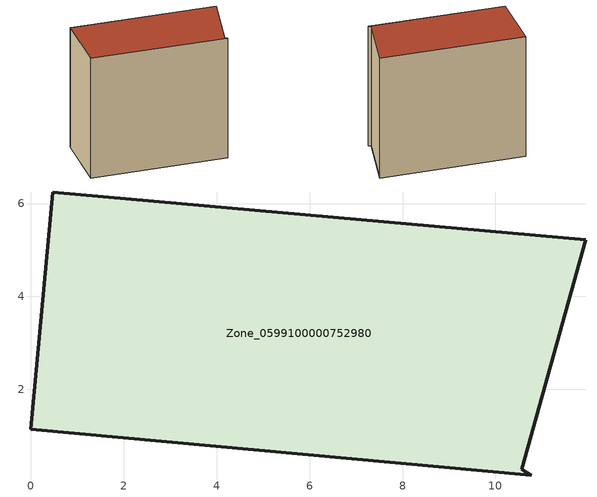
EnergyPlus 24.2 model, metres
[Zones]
Zone_0599100000752980
 floor ground (C_G): 10.77,0.16 0,1.14 0.47,6.25 11.94,5.22 10.56,0.28 z0
 wall outside (C_F): 11.94,5.22 0.47,6.25 0,1.14 10.77,0.16 10.56,0.28 11.94,5.22 z0:10.21
 roof outside (C_R): 0,1.14 10.77,0.16 10.56,0.28 11.94,5.22 0.47,6.25 z10.21
[BUILDING]
Pand.0599100000752980: North Axis=0; Terrain=City; Loads Convergence Tolerance Value=0.04; Temperature Convergence Tolerance Value=0.4; Solar Distribution=FullExterior; Maximum Number of Warmup Days=25; Minimum Number of Warmup Days=1
[Site:Location]
Rotterdam.The.Hague.AP_ZH_NLD Design_Conditions: Latitude=51.96; Longitude=4.45; Time Zone=1; Elevation=-4.5
[SITE:GROUNDTEMPERATURE:BUILDINGSURFACE]
18, 18, 18, 18, 18, 18, 18, 18, 18, 18, 18, 18
[MATERIAL] Thermal Absorptance=0.9; Solar Absorptance=0.7; Visible Absorptance=0.7
Name | Roughness | Thickness | Conductivity | Density | Specific Heat
G.TI.2006-2014 | MediumSmooth | 0.15 | 0.06 | 540 | 1210
F.TI.2006-2014 | Rough | 0.3 | 0.12 | 1920 | 840
R.TI.2006-2014 | MediumRough | 0.2 | 0.08 | 1500 | 1000
[CONSTRUCTION]
C_G: G.TI.2006-2014
C_F: F.TI.2006-2014
C_R: R.TI.2006-2014
[ZONE]
Zone_0599100000752980: Type=1; Multiplier=1; Ceiling Height=Autocalculate; Volume=Autocalculate; Floor Area=autocalculate; Part of Total Floor Area=Yes
[ZONEINFILTRATION:DESIGNFLOWRATE]
Infil_Zone_0599100000752980: Zone or ZoneList or Space or SpaceList=Zone_0599100000752980; Schedule=AlwaysOn; Design Flow Rate Calculation Method=Flow/Area; Flow Rate per Floor Area=0.0015; Constant Term Coefficient=1; Temperature Term Coefficient=0; Velocity Term Coefficient=0; Velocity Squared Term Coefficient=0
[HVACTEMPLATE:ZONE:IDEALLOADSAIRSYSTEM]
Zone_0599100000752980: Maximum Heating Supply Air Temperature=50; Minimum Cooling Supply Air Temperature=13; Maximum Heating Supply Air Humidity Ratio=0.0156; Minimum Cooling Supply Air Humidity Ratio=0.0077; Heating Limit=NoLimit; Cooling Limit=NoLimit; Dehumidification Control Type=ConstantSensibleHeatRatio; Cooling Sensible Heat Ratio=0.7; Dehumidification Setpoint=60; Humidification Control Type=None; Humidification Setpoint=30; Outdoor Air Method=None; Outdoor Air Flow Rate per Person=0.00944; Outdoor Air Flow Rate per Zone Floor Area=0; Outdoor Air Flow Rate per Zone=0; Demand Controlled Ventilation Type=None; Outdoor Air Economizer Type=NoEconomizer; Heat Recovery Type=None; Sensible Heat Recovery Effectiveness=0.7; Latent Heat Recovery Effectiveness=0.65
[ZONECONTROL:THERMOSTAT]
ThermostatControl_Zone_0599100000752980: Zone or ZoneList=Zone_0599100000752980; Control Type Schedule=DualSetpointControlType; Control 1=Thermostat_Zone_0599100000752980; Temperature Difference Between Cutout And Setpoint=0
[THERMOSTATSETPOINT:DUALSETPOINT]
Thermostat_Zone_0599100000752980: Heating Setpoint Temperature Schedule=HeatingSetpoint_Zone_0599100000752980; Cooling Setpoint Temperature Schedule=CoolingSetpoint_Zone_0599100000752980
[SCHEDULE:COMPACT]
HeatingSetpoint_Zone_0599100000752980: Through: 12/31, For: AllDays, Until: 24:00, 21
CoolingSetpoint_Zone_0599100000752980: Through: 12/31, For: AllDays, Until: 24:00, 24
DualSetpointControlType: Through: 12/31, For: AllDays, Until: 24:00, 4
AlwaysOn: Through: 12/31, For: AllDays, Until: 24:00, 1
